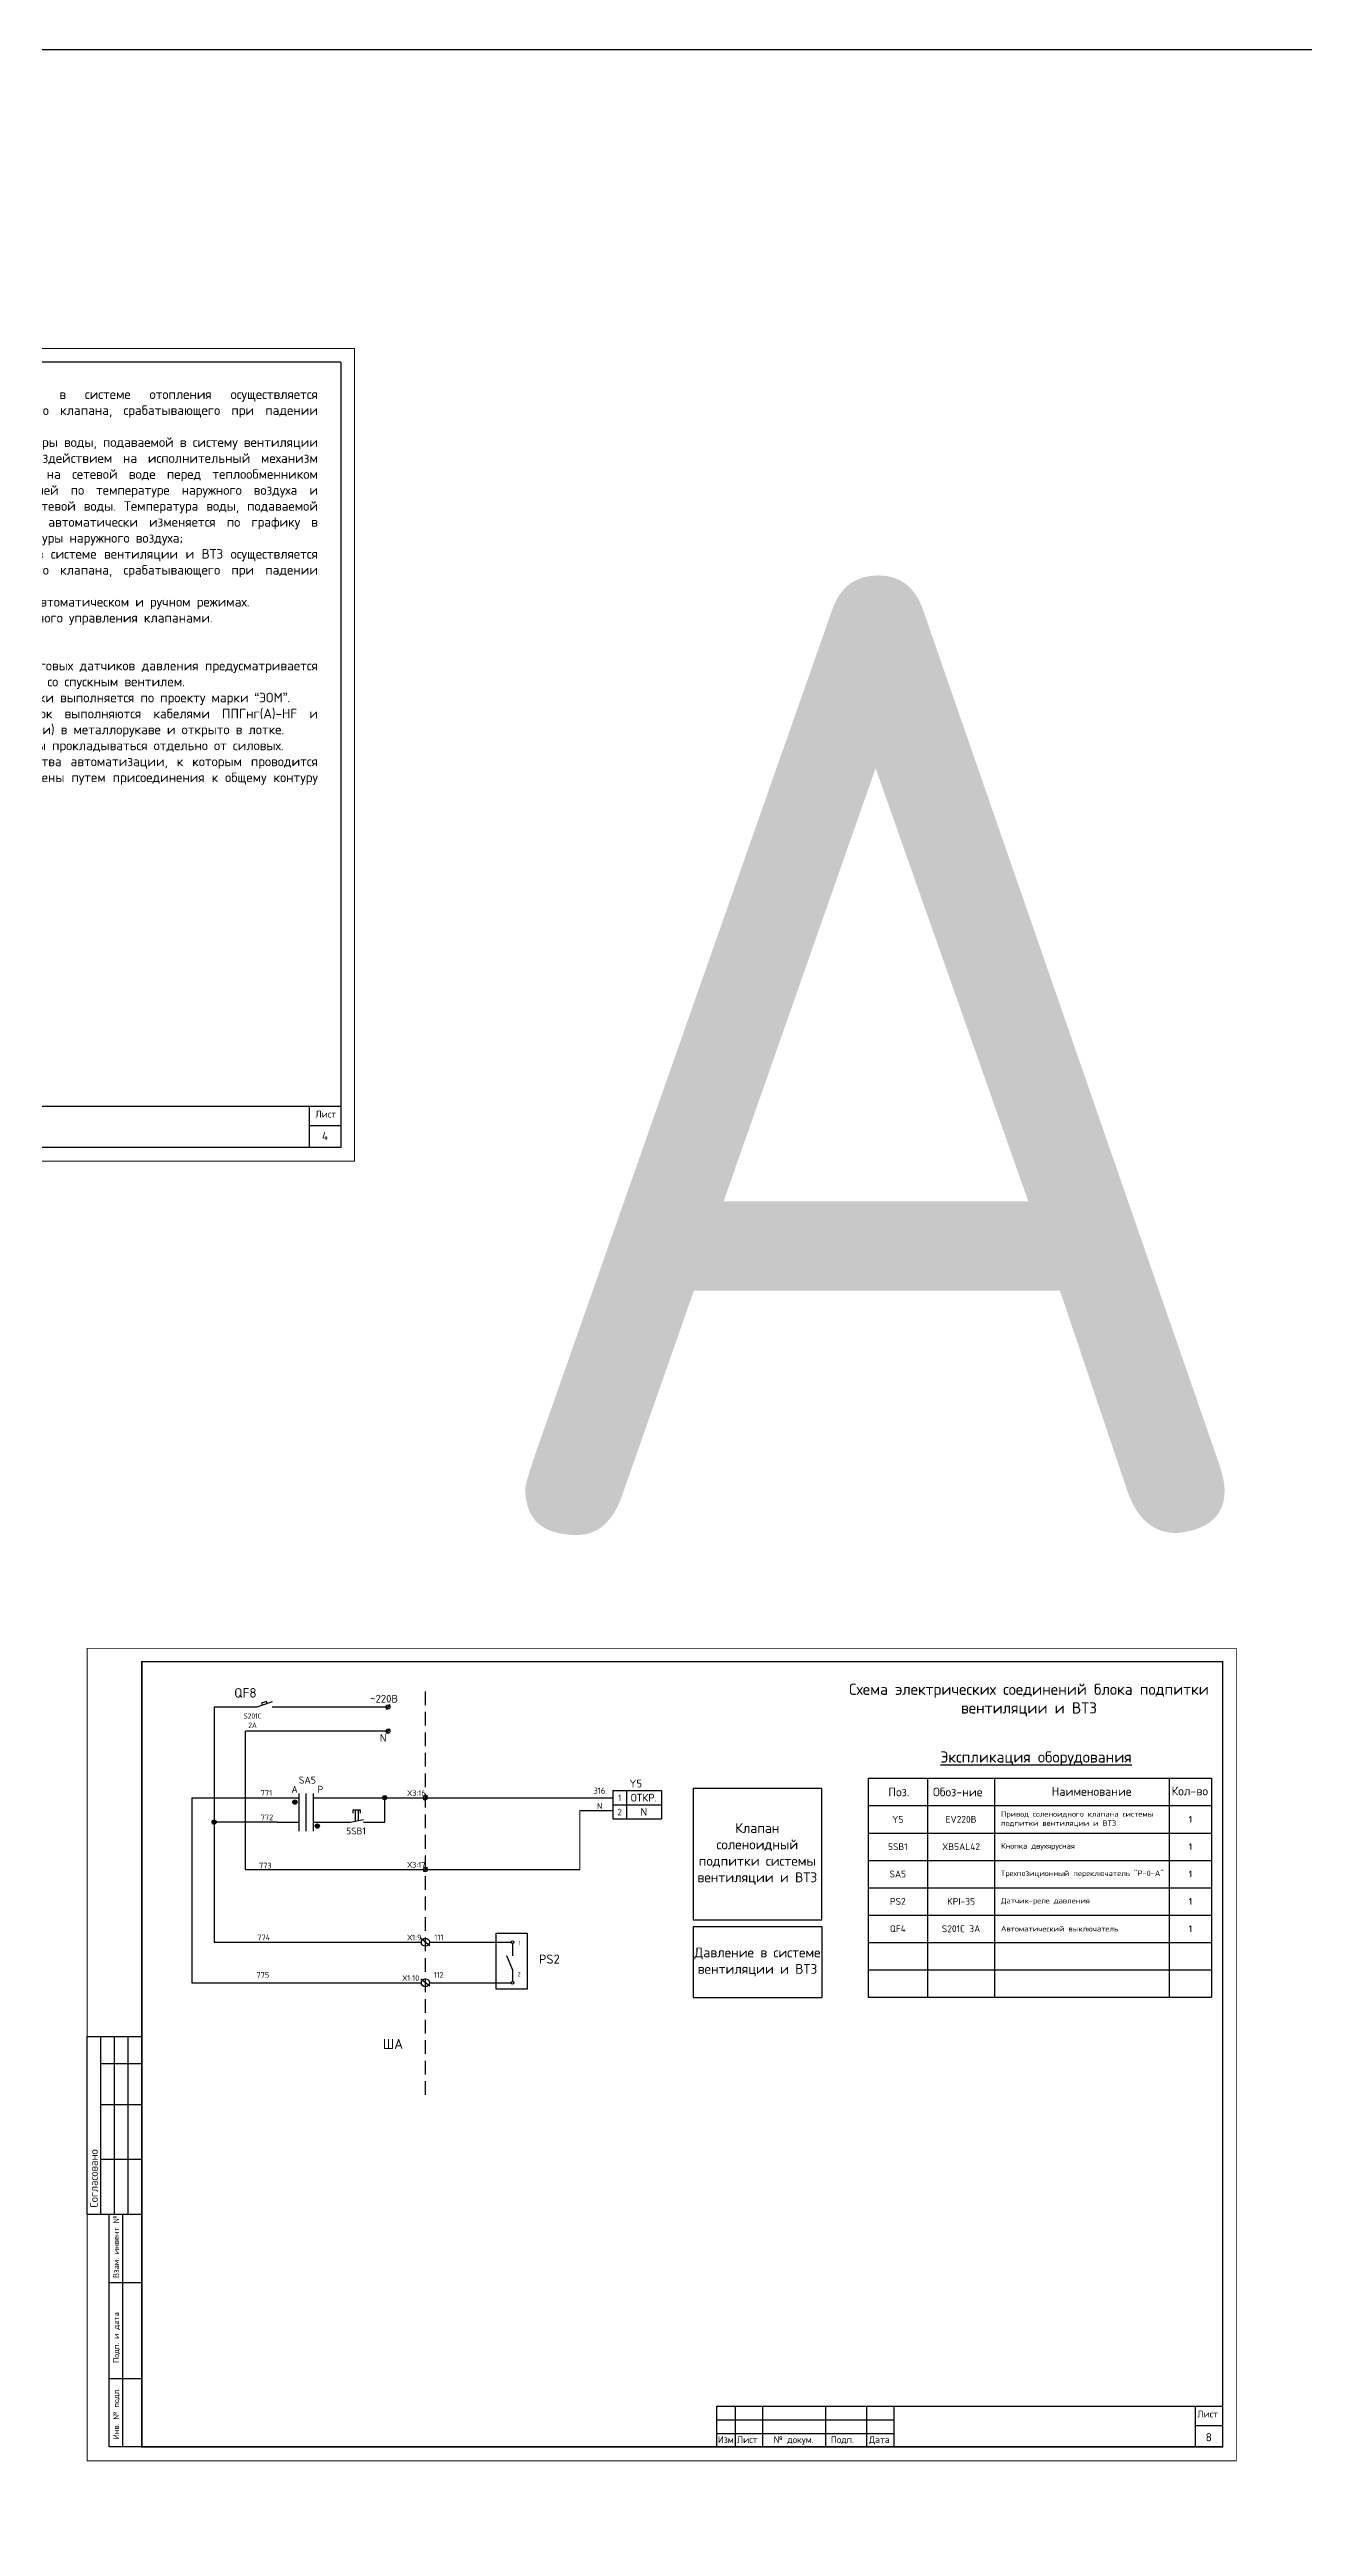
# Model space of a CAD drawing. Header units: millimetres. Extents: x 1606 to 7674, y 609 to 4159.
# Drawn here: x 4074 to 4533, y 3254 to 4159 of the extents above; entities that cross this region are included whole.
import ezdxf

# ---------------------------------------------------------------- set-up
doc = ezdxf.new("R2010")
doc.units = ezdxf.units.MM
for name, pattern in [('DASHED', [0.75, 0.5, -0.25]), ('K5LT_BASIC', [0]), ('K5LT_THIN', [0])]:
    doc.linetypes.add(name, pattern=pattern)
for name, color, linetype in [('24VDC', 7, 'Continuous'), ('LAYER0VIEW0', 7, 'Continuous'), ('Штамп', 7, 'Continuous')]:
    doc.layers.add(name, color=color, linetype=linetype)
doc.layers.add('Рамка', color=7, linetype='Continuous', lineweight=50)
doc.styles.add('KTEXTSTYLE', font='isocpeur.ttf', dxfattribs={"width": 0.96, "height": 5})
doc.styles.add('ROMANT', font='romant__.ttf')

msp = doc.modelspace()

# ---------------------------------------------------------------- hatches: boundary and pattern name
at = {"layer": '24VDC', "linetype": 'Continuous'}
h = msp.add_hatch(color=256, dxfattribs=at)
h.paths.add_polyline_path([(4163.28189, 3518.52804), (4164.83015, 3518.52804, -1)])
h.paths.add_polyline_path([(4164.83015, 3518.52804), (4163.28189, 3518.52804, -1)])
h = msp.add_hatch(color=256, dxfattribs=at)
h.paths.add_polyline_path([(4196.09431, 3520.14399), (4197.64258, 3520.14399, 1)])
h.paths.add_polyline_path([(4197.64258, 3520.14399), (4196.09431, 3520.14399, 1)])
h = msp.add_hatch(color=7, dxfattribs=at)
h.paths.add_polyline_path([(4133.75881, 3511.22184), (4135.30708, 3511.22184, 1)])
h.paths.add_polyline_path([(4135.30708, 3511.22184), (4133.75881, 3511.22184, 1)])
h = msp.add_hatch(color=256, dxfattribs=at)
h.paths.add_polyline_path([(4171.48703, 3509.78228), (4173.0353, 3509.78228, -1)])
h.paths.add_polyline_path([(4173.0353, 3509.78228), (4171.48703, 3509.78228, -1)])

# ---------------------------------------------------------------- linework, layer by layer
at = {"color": 7, "linetype": 'K5LT_THIN', "lineweight": 9}
for p, q in [((3975.80072, 4049.83388), (4185.79629, 4049.83388)), ((3975.80072, 3752.83388), (4185.79629, 3752.83388))]:
    msp.add_line(p, q, dxfattribs=at)
at = {"color": 7, "linetype": 'K5LT_THIN', "lineweight": 13}
msp.add_line((4185.79629, 4049.83388), (4185.79629, 3752.83388), dxfattribs=at)
at = {"color": 7, "linetype": 'K5LT_BASIC', "lineweight": 30}
for p, q in [((4180.79629, 4044.83388), (3995.79629, 4044.83388)), ((4180.79629, 4044.83388), (4180.79629, 3757.83388)), ((4180.79629, 3757.83388), (3995.80072, 3757.83388))]:
    msp.add_line(p, q, dxfattribs=at)
at = {"color": 1}
for p, q in [((4213.38078, 3466.05197), (4210.06665, 3468.63504)), ((4213.38078, 3451.23856), (4210.06665, 3453.82164))]:
    msp.add_line(p, q, dxfattribs=at)
at = {"color": 7, "linetype": 'K5LT_BASIC', "lineweight": 25}
for p, q in [((4318.11354, 3297.75615), (4503.11354, 3297.75615)), ((4493.11354, 3297.75615), (4493.11354, 3282.75615)), ((4318.11354, 3292.75615), (4383.11354, 3292.75615)), ((4318.11354, 3287.75615), (4325.11354, 3287.75615)), ((4325.11354, 3287.75615), (4335.11354, 3287.75615)), ((4335.11354, 3287.75615), (4358.11354, 3287.75615)), ((4358.11354, 3287.75615), (4373.11354, 3287.75615)), ((4373.11354, 3287.75615), (4383.11354, 3287.75615)), ((4493.11354, 3290.75615), (4503.11354, 3290.75615))]:
    msp.add_line(p, q, dxfattribs=at)
at = {"color": 1}
for centre in [(4211.72372, 3467.34351), (4211.72372, 3452.5301)]:
    msp.add_circle(centre, 1.4632, dxfattribs=at)
at = {"layer": '24VDC', "color": 7, "linetype": 'DASHED', "ltscale": 10}
msp.add_line((4211.71908, 3559.01831), (4211.71908, 3410.33704), dxfattribs=at)
at = {"layer": '24VDC', "linetype": 'Continuous'}
for p, q in [((4150.19158, 3553.29792), (4134.53295, 3553.29792)), ((4134.53295, 3553.29792), (4134.53295, 3467.34351)), ((4198.10894, 3553.29792), (4155.69222, 3553.29792)), ((4145.94758, 3493.89409), (4145.94758, 3544.46975)), ((4198.10894, 3544.46975), (4145.94758, 3544.46975)), ((4165.48657, 3521.62359), (4165.48657, 3507.96716)), ((4168.07907, 3521.62359), (4168.07907, 3507.96716)), ((4170.67157, 3521.62359), (4170.67157, 3507.96716)), ((4373.55598, 3527.24526), (4499.09449, 3527.24526)), ((4373.55598, 3527.24526), (4373.55598, 3447.24526)), ((4395.24986, 3527.24526), (4395.24986, 3447.24526)), ((4483.61093, 3527.24526), (4483.61093, 3447.24526)), ((4499.09449, 3527.24526), (4499.09449, 3447.24526)), ((4196.86832, 3511.22166), (4196.86845, 3520.14399)), ((4268.21875, 3515.5006), (4280.26963, 3515.50091)), ((4373.55598, 3517.24526), (4499.09449, 3517.24526)), ((4373.55598, 3517.24526), (4499.09449, 3517.24526)), ((4373.55598, 3517.24526), (4499.09449, 3517.24526)), ((4157.52987, 3511.22184), (4134.53295, 3511.22184)), ((4157.52987, 3511.22184), (4165.48657, 3511.22184)), ((4170.67157, 3511.22184), (4184.22509, 3511.2217)), ((4184.22509, 3511.2217), (4189.10158, 3512.1758)), ((4189.10158, 3511.22166), (4196.86832, 3511.22166)), ((4373.55598, 3507.24526), (4499.09449, 3507.24526)), ((4373.55598, 3497.24526), (4499.09449, 3497.24526)), ((4373.55598, 3487.24526), (4499.09449, 3487.24526)), ((4373.55598, 3477.24526), (4499.09449, 3477.24526)), ((4373.55598, 3467.24526), (4499.09449, 3467.24526)), ((4373.55598, 3457.24526), (4499.09449, 3457.24526)), ((4373.55598, 3447.24526), (4499.09449, 3447.24526))]:
    msp.add_line(p, q, dxfattribs=at)
at = {"layer": '24VDC', "color": 7}
for p, q in [((4155.69222, 3555.23953), (4150.19158, 3553.29792)), ((4153.61409, 3555.29749), (4151.82436, 3554.66576)), ((4151.82436, 3554.66576), (4152.07279, 3553.96195)), ((4153.86252, 3554.59369), (4153.61409, 3555.29749))]:
    msp.add_line(p, q, dxfattribs=at)
at = {"layer": '24VDC', "color": 7, "linetype": 'Continuous'}
for p, q in [((4198.78255, 3554.18157), (4197.43533, 3552.41427)), ((4198.78369, 3545.3534), (4197.43647, 3543.5861)), ((4280.26963, 3522.73666), (4280.26963, 3512.36666)), ((4280.26963, 3522.73666), (4298.02289, 3522.73666)), ((4285.19036, 3522.73666), (4285.19036, 3512.36666)), ((4298.02289, 3522.73666), (4298.02289, 3512.36666)), ((4309.63407, 3523.59313), (4309.63407, 3475.54348)), ((4309.63407, 3523.59313), (4356.6031, 3523.59313)), ((4356.6031, 3475.54348), (4356.6031, 3523.59313)), ((4126.39812, 3520.14435), (4165.48653, 3520.14435)), ((4126.39812, 3520.14435), (4126.39812, 3452.5301)), ((4170.67157, 3520.14435), (4280.26963, 3520.14285)), ((4185.34852, 3514.4917), (4185.34852, 3515.68644)), ((4185.34852, 3515.68644), (4187.86936, 3515.68644)), ((4186.02424, 3515.68644), (4186.02424, 3511.57371)), ((4187.19365, 3515.68644), (4187.19365, 3511.80251)), ((4187.86936, 3515.68644), (4187.86936, 3514.4917)), ((4280.26963, 3517.55166), (4298.02289, 3517.55166)), ((4280.26963, 3512.36666), (4298.02289, 3512.36666)), ((4212.40011, 3494.78352), (4211.0529, 3493.01622)), ((4145.94758, 3493.89409), (4268.21875, 3493.89409)), ((4309.63407, 3475.54348), (4356.6031, 3475.54348)), ((4309.63407, 3473.05607), (4356.6031, 3473.05607)), ((4309.63407, 3473.05607), (4309.63407, 3447.12319)), ((4356.6031, 3473.05607), (4356.6031, 3447.12319)), ((4309.63407, 3447.12319), (4356.6031, 3447.12319))]:
    msp.add_line(p, q, dxfattribs=at)
at = {"layer": '24VDC', "color": 6, "linetype": 'Continuous'}
msp.add_line((4212.40059, 3521.03352), (4211.05337, 3519.26622), dxfattribs=at)
at = {"layer": '24VDC', "lineweight": 0}
msp.add_line((4268.21875, 3515.5006), (4268.21875, 3493.89416), dxfattribs=at)
at = {"layer": '24VDC', "color": 1}
for p, q in [((4134.53295, 3467.34351), (4210.26051, 3467.34351)), ((4213.18692, 3467.34351), (4243.07117, 3467.34351)), ((4126.43443, 3452.5301), (4210.26051, 3452.5301)), ((4213.22323, 3452.45245), (4243.10749, 3452.45245))]:
    msp.add_line(p, q, dxfattribs=at)
at = {"layer": '24VDC', "color": 1, "linetype": 'Continuous'}
for p, q in [((4243.57117, 3457.40804), (4241.54622, 3462.40804)), ((4243.57117, 3466.84351), (4243.57117, 3462.40804)), ((4243.57117, 3457.40804), (4243.57117, 3452.95367))]:
    msp.add_line(p, q, dxfattribs=at)
at = {"layer": '24VDC'}
for p, q in [((4088.11797, 3367.90615), (4088.11797, 3432.90615)), ((4088.11797, 3432.90615), (4108.11797, 3432.90615)), ((4093.11797, 3367.90615), (4093.11797, 3432.90615)), ((4098.11797, 3367.90615), (4098.11797, 3432.90615)), ((4103.11797, 3367.90615), (4103.11797, 3432.90615)), ((4108.11797, 3422.90615), (4093.11797, 3422.90615)), ((4108.11797, 3407.90615), (4093.11797, 3407.90615)), ((4108.11797, 3387.90615), (4093.11797, 3387.90615)), ((4088.11797, 3367.90615), (4108.11797, 3367.90615)), ((4096.11797, 3367.90615), (4108.11797, 3367.90615)), ((4096.11797, 3282.90615), (4096.11797, 3367.90615)), ((4101.11797, 3282.90615), (4101.11797, 3367.90615)), ((4096.11797, 3342.90615), (4108.11797, 3342.90615)), ((4108.11354, 3282.90615), (4108.11354, 3337.90615)), ((4096.11797, 3307.90615), (4108.11797, 3307.90615)), ((4108.11797, 3282.90615), (4096.11797, 3282.90615))]:
    msp.add_line(p, q, dxfattribs=at)
at = {"layer": '24VDC', "color": 4, "ltscale": 2}
msp.add_lwpolyline([(3093.50136, 4159.07542), (7446.68843, 4159.07542), (7446.68843, 608.90193), (3093.50136, 608.90193)], close=True, dxfattribs=at)
at = {"layer": '24VDC', "linetype": 'Continuous'}
for points, const_width in [([(4088.11354, 3277.75615), (4508.11354, 3277.75615), (4508.11354, 3574.75615), (4088.11354, 3574.75615), (4088.11354, 3277.75615)], 0.3), ([(4108.11354, 3282.90615), (4108.11354, 3569.90615), (4503.11354, 3569.90615), (4503.11354, 3282.90615), (4108.11354, 3282.90615)], 0.5)]:
    msp.add_lwpolyline(points, dxfattribs=dict(at, const_width=const_width))
msp.add_lwpolyline([(4419.79292, 3527.24526), (4419.79292, 3447.24526)], dxfattribs=at)
at = {"layer": '24VDC', "color": 1, "linetype": 'Continuous'}
msp.add_lwpolyline([(4237.63319, 3470.64418), (4248.88095, 3470.64418), (4248.88095, 3450.20772), (4237.63319, 3450.20772)], close=True, dxfattribs=at)
at = {"layer": '24VDC', "color": 7, "linetype": 'Continuous'}
for centre, radius in [((4198.10454, 3553.29215), 0.75718), ((4198.10567, 3544.46397), 0.75718), ((4134.53295, 3511.22184), 0.77413), ((4134.53295, 3511.22184), 0.5185), ((4211.7221, 3493.89409), 0.75718)]:
    msp.add_circle(centre, radius, dxfattribs=at)
at = {"layer": '24VDC', "linetype": 'Continuous'}
for centre, radius in [((4164.05602, 3518.52804), 0.77413), ((4196.86845, 3520.14399), 0.77413), ((4196.86845, 3520.14399), 0.5185), ((4172.26116, 3509.78228), 0.77413)]:
    msp.add_circle(centre, radius, dxfattribs=at)
at = {"layer": '24VDC', "color": 6, "linetype": 'Continuous'}
msp.add_circle((4211.72258, 3520.14409), 0.75718, dxfattribs=at)
at = {"layer": '24VDC', "color": 1, "linetype": 'Continuous'}
for centre in [(4243.57117, 3467.34351), (4243.57117, 3452.45367)]:
    msp.add_circle(centre, 0.5, dxfattribs=at)
at = {"layer": 'LAYER0VIEW0', "color": 7, "linetype": 'K5LT_THIN'}
for p, q in [((3995.79629, 3772.83388), (4180.79629, 3772.83388)), ((4169.28975, 3772.83388), (4169.28975, 3757.83388)), ((4169.28975, 3765.83388), (4180.79629, 3765.83388))]:
    msp.add_line(p, q, dxfattribs=at)
at = {"layer": 'Штамп', "color": 7, "linetype": 'K5LT_BASIC'}
for p, q in [((4318.11354, 3297.75615), (4318.11354, 3282.75615)), ((4325.11354, 3282.75615), (4325.11354, 3297.75615)), ((4335.11354, 3282.75615), (4335.11354, 3297.75615)), ((4358.11354, 3282.75615), (4358.11354, 3297.75615)), ((4373.11354, 3282.75615), (4373.11354, 3297.75615)), ((4383.11354, 3282.75615), (4383.11354, 3297.75615))]:
    msp.add_line(p, q, dxfattribs=at)

# ---------------------------------------------------------------- texts
at = {"color": 1, "lineweight": 0, "char_height": 3.6, "attachment_point": 5}
for s, insert, width in [('{\\fISOCPEUR|b0|i0|c204|p34;\\C7;Клапан \\Pсоленоидный подпитки системы вентиляции и ВТЗ}', (4333.06193, 3499.56831), 46.8557315), ('{\\fISOCPEUR|b0|i0|c204|p34;Давление в системе вентиляции и ВТЗ}', (4333.11859, 3460.08963), 46.9690357), ('{\\fISOCPEUR|b0|i0|c204|p34;ША}', (4199.88019, 3430.13672), 46.9690357)]:
    msp.add_mtext(s, dxfattribs=dict(at, insert=insert, width=width))
at = {"color": 7, "linetype": 'K5LT_BASIC', "lineweight": 25}
for s, insert, char_height, width, attachment_point in [('{\\fISOCPEUR|b0|i0|c204|p34;Лист}', (4493.86938, 3296.15757), 2.5, 12.9146, 1), ('{\\fISOCPEUR|b0|i0|c204|p34;Изм.}', (4318.58692, 3286.77628), 2.5, 9.4325, 1), ('{\\fISOCPEUR|b0|i0|c204|p34;Лист}', (4325.58692, 3286.77628), 2.5, 9.4325, 1), ('{\\fISOCPEUR|b0|i0|c204|p34;№ докум.}', (4339.02516, 3286.77628), 2.5, 16.1195665, 1), ('{\\fISOCPEUR|b0|i0|c204|p34;Подп.}', (4359.90868, 3286.77628), 2.5, 9.4325, 1), ('{\\fISOCPEUR|b0|i0|c204|p34;Дата}', (4373.8794, 3286.77628), 2.5, 9.4325, 1), ('{\\fISOCPEUR|b0|i0|c204|p34;8}', (4498.05611, 3286.40619), 3, 12.9146, 5)]:
    msp.add_mtext(s, dxfattribs=dict(at, insert=insert, char_height=char_height, width=width, attachment_point=attachment_point))
at = {"layer": '24VDC', "color": 7, "lineweight": 0, "insert": (4224.10012, 3966.85806), "char_height": 350, "attachment_point": 1, "style": 'KTEXTSTYLE'}
msp.add_mtext('{\\W0.965;АТМ}', dxfattribs=at)
at = {"layer": '24VDC', "color": 3, "insert": (4145.94643, 3560.20999), "char_height": 3.5, "attachment_point": 2}
msp.add_mtext('{\\fISOCPEUR|b0|i0|c204|p34;QF8}', dxfattribs=at)
at = {"layer": '24VDC', "attachment_point": 5}
for s, insert, char_height, width in [('{\\fISOCPEUR|b0|i0|c204|p34;\\C7;~220В}', (4196.64751, 3556.32438), 2.8294923, 20.74), ('{\\fISOCPEUR|b0|i0|c204|p34;Схема электрических соединений блока подпитки вентиляции и ВТЗ}', (4432.32325, 3555.81269), 4.0927734, 143.9001694), ('{\\fISOCPEUR|b0|i0|c204|p34;\\C7;N}', (4196.29825, 3542.00725), 2.8294923, 20.74), ('{\\fISOCPEUR|b0|i0|c204|p34;\\L\\C7;Экспликация оборудования }', (4434.90748, 3534.47701), 4.0927734, 143.9001694), ('{\\fISOCPEUR|b0|i0|c204|p34;\\C7;316}', (4275.33904, 3522.73666), 2.25, 15.555), ('{\\fISOCPEUR|b0|i1|c204|p34;\\C7; \\fISOCPEUR|b0|i0|c204|p34;Y5}', (4287.71971, 3525.32916), 2.8294923, 20.74), ('{\\fISOCPEUR|b0|i0|c204|p34;\\C7;ОТКР.}', (4291.5691, 3520.14416), 2.8294923, 20.74), ('{\\fISOCPEUR|b0|i0|c204|p34;\\C7;N}', (4275.39463, 3517.13279), 2.25, 15.555), ('{\\fISOCPEUR|b0|i0|c204|p34;\\C7;2}', (4282.76625, 3514.91471), 2.3578994, 10.37), ('{\\fISOCPEUR|b0|i0|c204|p34;\\C7;1}', (4282.76625, 3520.09971), 2.3578994, 10.37), ('{\\fISOCPEUR|b0|i0|c204|p34;\\C7;N}', (4291.5691, 3514.95916), 2.8294923, 20.74)]:
    msp.add_mtext(s, dxfattribs=dict(at, insert=insert, char_height=char_height, width=width))
at = {"layer": '24VDC', "color": 1, "lineweight": 0, "insert": (4148.58625, 3551.02167), "char_height": 2.04, "width": 55.8168055, "attachment_point": 2}
msp.add_mtext('{\\fISOCPEUR|b0|i0|c204|p34;\\W0.8;S201C\\P2А}', dxfattribs=at)
at = {"layer": '24VDC', "color": 7, "linetype": 'Continuous', "char_height": 2.074, "width": 43.9338765, "attachment_point": 1}
for s, insert in [('{\\fISOCPEUR|b0|i0|c204|p34;771}', (4151.54217, 3522.92003)), ('{\\fISOCPEUR|b0|i0|c204|p34;772}', (4151.54217, 3513.99751)), ('{\\fISOCPEUR|b0|i0|c204|p34;773}', (4150.91891, 3496.37086)), ('{\\fISOCPEUR|b0|i0|c204|p34;Х3:17}', (4205.16343, 3496.64439)), ('{\\fISOCPEUR|b0|i0|c204|p34;774}', (4150.29566, 3470.11918)), ('{\\fISOCPEUR|b0|i0|c204|p34;Х1:9}', (4205.16343, 3470.08585)), ('{\\fISOCPEUR|b0|i0|c204|p34;111}', (4215.00516, 3470.11918)), ('{\\fISOCPEUR|b0|i0|c204|p34;775}', (4149.98404, 3456.41808)), ('{\\fISOCPEUR|b0|i0|c204|p34;Х1:10}', (4203.35829, 3455.27462)), ('{\\fISOCPEUR|b0|i0|c204|p34;112}', (4214.69353, 3456.41808))]:
    msp.add_mtext(s, dxfattribs=dict(at, insert=insert))
at = {"layer": '24VDC', "linetype": 'Continuous'}
for s, insert, char_height, width, attachment_point in [('{\\fISOCPEUR|b0|i0|c204|p34;А}', (4162.77427, 3524.49544), 2.5925, 43.9338765, 1), ('{\\fISOCPEUR|b0|i0|c204|p34;SA5}', (4165.47468, 3527.89387), 2.5925, 43.9338765, 1), ('{\\fISOCPEUR|b0|i0|c204|p34;Р}', (4172.26447, 3524.49544), 2.5925, 43.9338765, 1), ('{\\fISOCPEUR|b0|i0|c204|p34;5\\fISOCPEUR|b0|i0|c0|p34;SB1}', (4186.39172, 3509.24629), 2.5, 46.5140046, 2)]:
    msp.add_mtext(s, dxfattribs=dict(at, insert=insert, char_height=char_height, width=width, attachment_point=attachment_point))
at = {"layer": '24VDC', "color": 6, "linetype": 'Continuous', "insert": (4205.16391, 3522.89439), "char_height": 2.074, "width": 43.9338765, "attachment_point": 1}
msp.add_mtext('{\\fISOCPEUR|b0|i0|c204|p34;Х3:16}', dxfattribs=at)
at = {"layer": '24VDC', "lineweight": 0, "char_height": 3.1832405, "attachment_point": 5}
for s, insert, width in [('{\\fISOCPEUR|b0|i0|c204|p34;\\C7;Поз.}', (4384.78586, 3522.24526), 14.0649154), ('{\\fISOCPEUR|b0|i0|c204|p34;\\C7;Обоз-ние}', (4406.29369, 3522.24526), 22.0876656), ('{\\fISOCPEUR|b0|i0|c204|p34;\\C7;Наименование}', (4455.22532, 3522.4131), 77.5264859), ('{\\fISOCPEUR|b0|i0|c204|p34;\\C7;Кол-во}', (4491.09654, 3522.58094), 18)]:
    msp.add_mtext(s, dxfattribs=dict(at, insert=insert, width=width))
at = {"layer": '24VDC', "lineweight": 0, "style": 'ROMANT'}
for s, insert, char_height, width, attachment_point in [('{\\fISOCPEUR|b0|i0|c204|p34;Y5}', (4384.40292, 3512.1915), 2.5, 21.6938841, 5), ('{\\fISOCPEUR|b0|i0|c204|p34;E\\fISOCPEUR|b0|i0|c0|p34;V\\fISOCPEUR|b0|i0|c204|p34;220B}', (4407.52139, 3512.24526), 2.5, 24.5430561, 5), ('{\\fISOCPEUR|b0|i0|c204|p34;Привод соленоидного клапана системы подпитки вентиляции и ВТЗ}', (4422.09559, 3512.24526), 2, 61.515337, 4), ('{\\fISOCPEUR|b0|i0|c204|p34;1}', (4491.35271, 3512.24526), 2.5, 15.4835609, 5), ('{\\fISOCPEUR|b0|i0|c204|p34;5\\fISOCPEUR|b0|i0|c0|p34;SB1}', (4384.40292, 3502.24526), 2.5, 21.6938841, 5), ('{\\fISOCPEUR|b0|i0|c204|p34;XB5AL42}', (4407.52139, 3502.24526), 2.5, 24.5430561, 5), ('{\\fISOCPEUR|b0|i0|c204|p34;Кнопка двухярусная}', (4422.09559, 3502.24526), 2, 77.5264859, 4), ('{\\fISOCPEUR|b0|i0|c0|p34;1}', (4491.35271, 3502.24526), 2.5, 15.4835609, 5), ('{\\fISOCPEUR|b0|i0|c204|p34;SA5}', (4384.40292, 3492.24526), 2.5, 21.6938841, 5), ('{\\fISOCPEUR|b0|i0|c204|p34;Трехпозиционный переключатель "Р-0-А"}', (4422.09559, 3492.24526), 2, 77.5264859, 4), ('{\\fISOCPEUR|b0|i0|c204|p34;1}', (4491.35271, 3492.24526), 2.5, 15.4835609, 5), ('{\\fISOCPEUR|b0|i0|c204|p34;PS2}', (4384.40292, 3482.24526), 2.5, 21.6938841, 5), ('{\\fISOCPEUR|b0|i0|c0|p34;KPI-35}', (4407.52139, 3482.24526), 2.5, 24.5430561, 5), ('{\\fISOCPEUR|b0|i0|c204|p34;Датчик-реле давления}', (4422.09559, 3482.24526), 2, 77.5264859, 4), ('{\\fISOCPEUR|b0|i0|c204|p34;1}', (4491.35271, 3482.24526), 2.5, 15.4835609, 5), ('{\\fISOCPEUR|b0|i0|c204|p34;S201C 3A}', (4407.52139, 3472.24526), 2.5, 24.5430561, 5), ('{\\fISOCPEUR|b0|i0|c204|p34;Автоматический выключатель}', (4422.09559, 3472.24526), 2, 77.5264859, 4), ('{\\fISOCPEUR|b0|i0|c204|p34;1}', (4491.35271, 3472.24526), 2.5, 15.4835609, 5)]:
    msp.add_mtext(s, dxfattribs=dict(at, insert=insert, char_height=char_height, width=width, attachment_point=attachment_point))
at = {"layer": '24VDC', "color": 1, "linetype": 'Continuous', "char_height": 1.5, "width": 10, "attachment_point": 5}
for s, insert in [('{\\fISOCPEUR|b0|i0|c204|p34;\\C7;1}', (4246.06493, 3466.98915)), ('{\\fISOCPEUR|b0|i0|c204|p34;\\C7;2}', (4245.98142, 3455.6404))]:
    msp.add_mtext(s, dxfattribs=dict(at, insert=insert))
at = {"layer": '24VDC', "color": 3, "lineweight": 0, "insert": (4384.40292, 3472.24526), "char_height": 2.5, "width": 21.6938841, "attachment_point": 5, "style": 'ROMANT'}
msp.add_mtext('{\\fISOCPEUR|b0|i0|c204|p34;QF\\fISOCPEUR|b0|i0|c0|p34;4}', dxfattribs=at)
at = {"layer": '24VDC', "lineweight": 0, "rotation": 90}
for s, insert, char_height, width, attachment_point in [('{\\fISOCPEUR|b0|i0|c204|p34;Согласовано}', (4090.56456, 3380.99347), 2.88, 26.1746478, 5), ('{\\fISOCPEUR|b0|i0|c204|p34;Взам. инвент №}', (4097.63273, 3344.58338), 2.16, 62.9489075, 1), ('{\\fISOCPEUR|b0|i0|c204|p34;Подп. и дата}', (4097.63273, 3313.49694), 2.16, 62.9489075, 1), ('{\\fISOCPEUR|b0|i0|c204|p34;Инв. № подл.}', (4097.63273, 3285.60713), 2.16, 62.9489075, 1)]:
    msp.add_mtext(s, dxfattribs=dict(at, insert=insert, char_height=char_height, width=width, attachment_point=attachment_point))
at = {"layer": 'Рамка', "color": 1, "insert": (4000.64179, 4034.83737), "char_height": 3.5, "attachment_point": 1}
msp.add_mtext_dynamic_manual_height_columns('\\pxi-3,l4,qj,t4;{\\fISOCPEUR|b0|i0|c204|p34;-^Iподдержание давления в системе отопления осуществляется посредством соленоидного клапана, срабатывающего при падении давления в системе;\\P-^Iрегулирование температуры воды, подаваемой в систему вентиляции\\fISOCPEUR|b0|i0|c0|p34; \\fISOCPEUR|b0|i0|c204|p34;и ВТЗ производится воздействием на исполнительный механизм регулирующего клапана на сетевой воде перед теплообменником вентиляции с коррекцией по температуре наружного воздуха и температуре обратной сетевой воды. Температура воды, подаваемой в систему вентиляции, автоматически изменяется по графику в зависимости от температуры наружного воздуха;\\P\\H0.99996x;-^Iподдержание давления в системе вентиляции\\fISOCPEUR|b0|i0|c0|p34; \\fISOCPEUR|b0|i0|c204|p34;\\H1.00004x;и ВТЗ\\H0.99996x; осуществляется посредством соленоидного клапана, срабатывающего при падении давления в системе;\\P-^Iуправление насосами в автоматическом и ручном режимах.\\P\\pi0,l0,tz;^IИмеется возможность ручного управления клапанами.\\P\\P^IПримечание. \\P^IДля дискретных и аналоговых датчиков давления предусматривается установка через краны шаровые со спускным вентилем. \\P^IПитание щита автоматики выполняется по проекту марки “ЭОМ”.\\P^IТрассы внешних проводок выполняются кабелями ППГнг(А)-HF и МКШВнг\\fISOCPEUR|b0|i0|c0|p34;(A)\\fISOCPEUR|b0|i0|c204|p34;-\\fISOCPEUR|b0|i0|c0|p34;HF\\fISOCPEUR|b0|i0|c204|p34; (сигнальные цепи) в металлорукаве и открыто в лотке. \\P^IСигнальные цепи должны прокладываться отдельно от силовых. ^J^IЩиты, приборы и средства автоматизации, к которым проводится напряжение выше ~42В, заземлены путем присоединения к общему контуру заземления. }', width=171.2992177, gutter_width=12.5, heights=[0], dxfattribs=at)
at = {"layer": 'Рамка', "lineweight": 0, "insert": (4257.03865, 3461.15402), "char_height": 3.3097147, "width": 18.195, "attachment_point": 5}
msp.add_mtext('{\\fISOCPEUR|b0|i0|c204|p34;\\C7;PS2}', dxfattribs=at)
at = {"layer": 'Штамп', "linetype": 'Continuous', "width": 12.9146}
for s, insert, char_height, attachment_point in [('{\\fISOCPEUR|b0|i0|c204|p34;Лист}', (4171.55213, 3771.23529), 2.5, 1), ('{\\fISOCPEUR|b0|i0|c204|p34;4}', (4175.07665, 3761.98242), 3, 5)]:
    msp.add_mtext(s, dxfattribs=dict(at, insert=insert, char_height=char_height, attachment_point=attachment_point))

doc.saveas('drawing.dxf')
